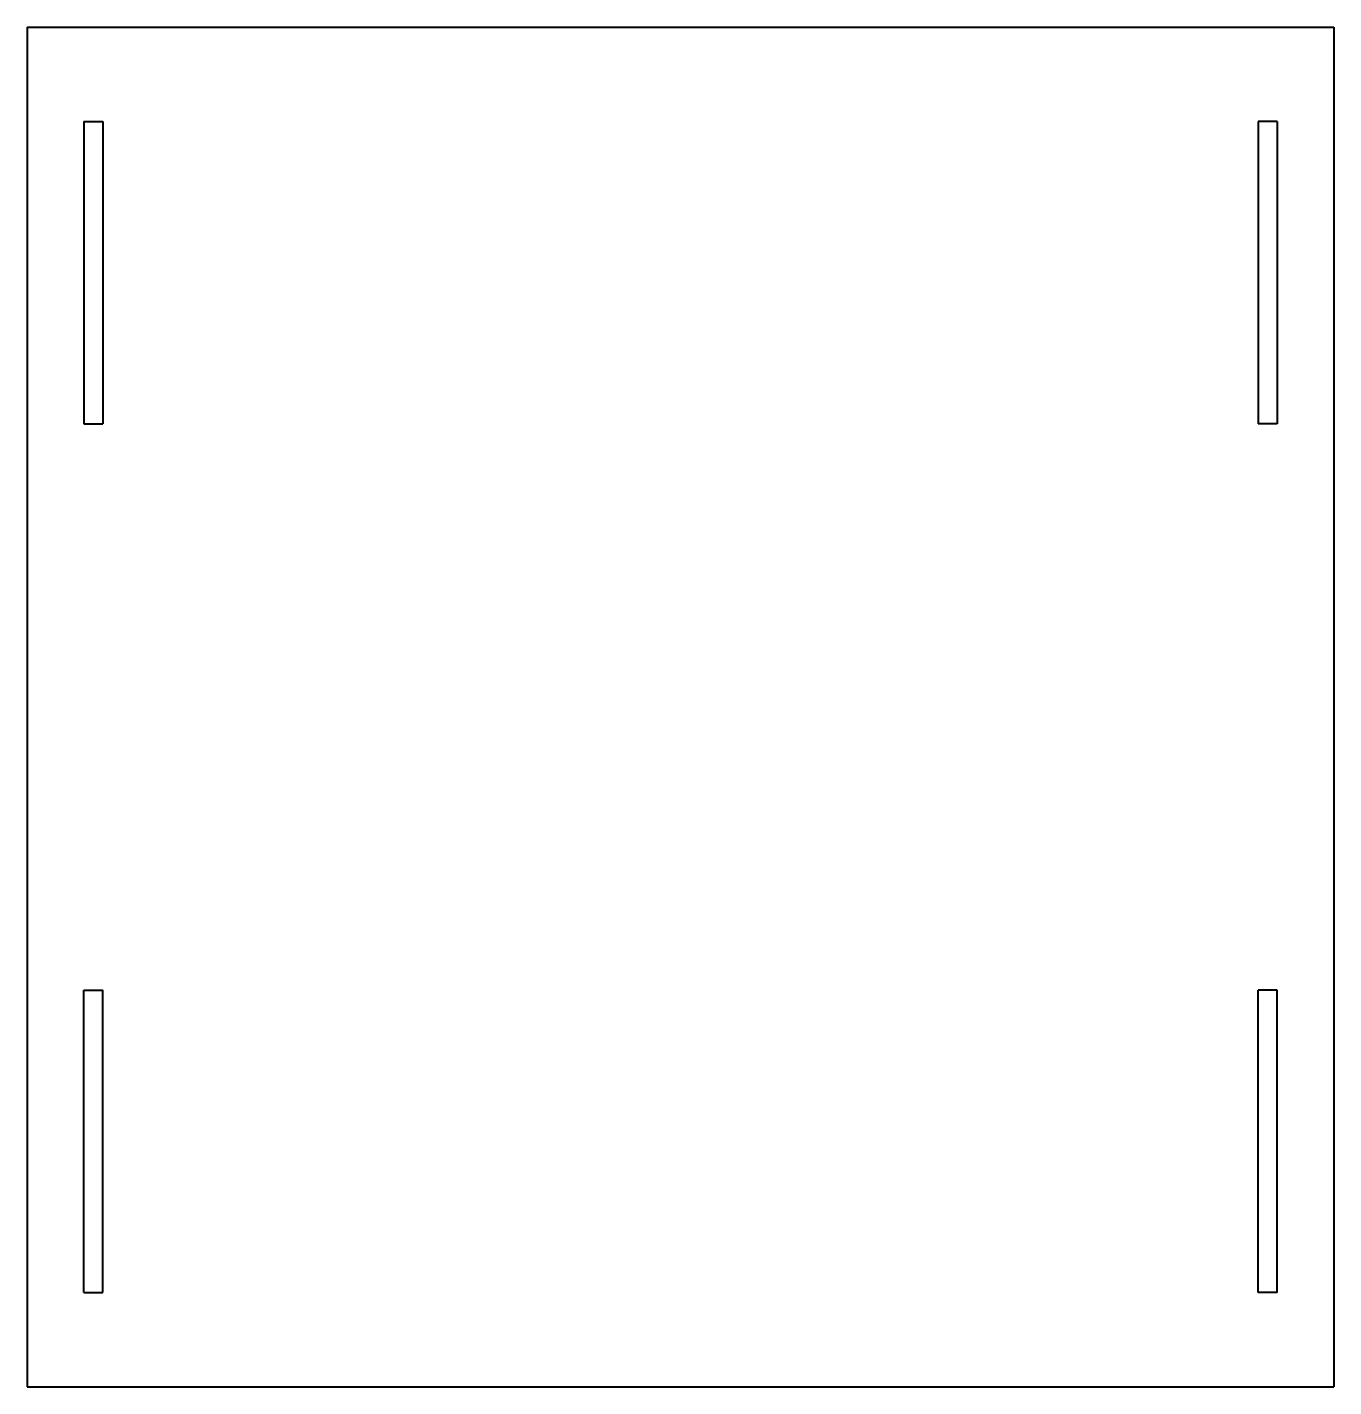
# Model space of a CAD drawing. Header units: millimetres. Extents: x -17.3 to 17.3, y -18 to 18.
import ezdxf

# ---------------------------------------------------------------- set-up
doc = ezdxf.new("R2010")
doc.units = ezdxf.units.MM
doc.layers.add('Visible', color=7, linetype='Continuous', lineweight=40)

msp = doc.modelspace()

# ---------------------------------------------------------------- linework, layer by layer
at = {"layer": 'Visible'}
for p, q in [((-17.3, 18), (17.3, 18)), ((-17.3, 18), (-17.3, -18)), ((17.3, 18), (17.3, -18)), ((-15.8, 15.5), (-15.8, 7.5)), ((-15.8, 15.5), (-15.3, 15.5)), ((-15.3, 15.5), (-15.3, 7.5)), ((15.8, 15.5), (15.3, 15.5)), ((15.3, 15.5), (15.3, 7.5)), ((15.8, 15.5), (15.8, 7.5)), ((-15.8, 7.5), (-15.3, 7.5)), ((15.8, 7.5), (15.3, 7.5)), ((-15.8, -15.5), (-15.8, -7.5)), ((-15.8, -7.5), (-15.3, -7.5)), ((-15.3, -15.5), (-15.3, -7.5)), ((15.8, -7.5), (15.3, -7.5)), ((15.3, -15.5), (15.3, -7.5)), ((15.8, -15.5), (15.8, -7.5)), ((-15.8, -15.5), (-15.3, -15.5)), ((15.8, -15.5), (15.3, -15.5)), ((-17.3, -18), (17.3, -18))]:
    msp.add_line(p, q, dxfattribs=at)

doc.saveas('drawing.dxf')
